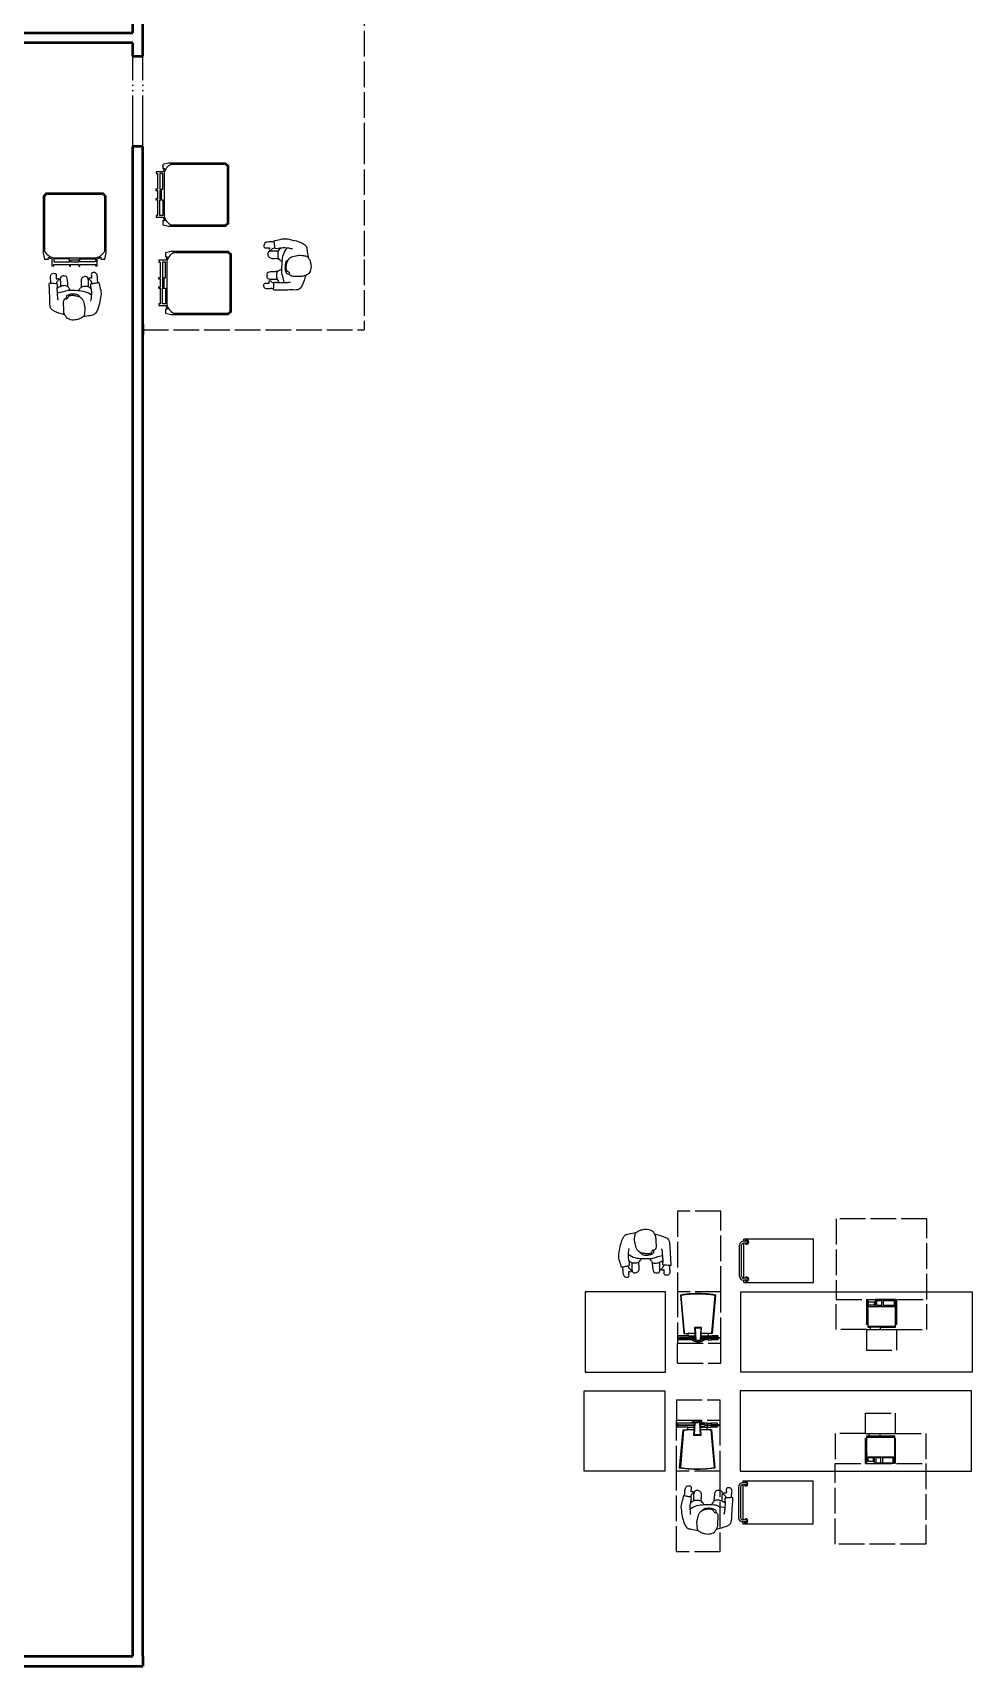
# Model space of a CAD drawing. Header units: millimetres. Extents: x 44692 to 659456, y -26273 to 96111.
# Drawn here: x 164916 to 174259, y -19262 to -3022 of the extents above; entities that cross this region are included whole.
import ezdxf

# ---------------------------------------------------------------- set-up
doc = ezdxf.new("R2010")
doc.units = ezdxf.units.MM
doc.header["$LTSCALE"] = 100
doc.linetypes.add('DASHEDX2', pattern=[3.048, 2.54, -0.508])
doc.linetypes.add('DIVIDEX2', pattern=[6.604, 5.08, -0.508, 0, -0.508, 0, -0.508])
for name, color, linetype in [('Area proceso', 90, 'DASHEDX2'), ('Maquinas', 200, 'Continuous'), ('Mesas-estantes', 230, 'Continuous'), ('Muebles', 112, 'Continuous'), ('Personal', 171, 'Continuous'), ('Puertas', 43, 'DIVIDEX2'), ('Transporte semielaborado', 30, 'Continuous')]:
    doc.layers.add(name, color=color, linetype=linetype)
doc.layers.add('Paredes', color=7, linetype='Continuous', lineweight=50)

# ---------------------------------------------------------------- blocks, each defined once
blk = doc.blocks.new('MU11-9')
for points in [[(-0.043, 0.597), (-0.043, 0.583), (-0.171, 0.583), (-0.171, 0.594), (-0.178, 0.594), (-0.185, 0.594), (-0.185, 0.536, 0.065352), (-0.214, 0.523), (-0.213, 0.539), (-0.246, 0.539), (-0.258, 0.491), (-0.258, 0.025), (-0.236, 0), (0, 0), (0.236, 0), (0.258, 0.025), (0.258, 0.491), (0.246, 0.539), (0.213, 0.539), (0.214, 0.523, 0.065352), (0.185, 0.536), (0.185, 0.594), (0.178, 0.594), (0.171, 0.594), (0.171, 0.583), (0.043, 0.583), (0.043, 0.597), (0.034, 0.597), (0.034, 0.583), (0, 0.583), (-0.034, 0.583), (-0.034, 0.597)], [(-0.247, 0.472), (-0.247, 0.029), (-0.231, 0.011), (0, 0.011), (0.231, 0.011), (0.247, 0.029), (0.247, 0.472, 0.222129), (0.175, 0.528), (-0.175, 0.528, 0.222129)]]:
    blk.add_lwpolyline(points, format="xyb", close=True)
for points in [[(-0.043, 0.538), (-0.171, 0.538), (-0.171, 0.562), (-0.043, 0.562), (-0.043, 0.538)], [(0.043, 0.538), (0.171, 0.538), (0.171, 0.562), (0.043, 0.562), (0.043, 0.538)]]:
    blk.add_lwpolyline(points)
blk.add_lwpolyline([(0.034, 0.549), (0.034, 0.562), (0, 0.562), (-0.034, 0.562), (-0.034, 0.549), (0, 0.549)], close=True)
blk = doc.blocks.new('pa17-16')
for points, knots in [([(5.558, 2.439), (5.555, 2.422), (5.552, 2.385), (5.549, 2.333), (5.571, 2.26), (5.543, 2.259), (5.503, 2.253), (5.479, 2.243), (5.478, 2.281), (5.45, 2.344), (5.466, 2.423), (5.478, 2.503), (5.512, 2.58), (5.555, 2.585), (5.608, 2.596), (5.634, 2.6)], [0, 0, 0, 0, 0.404899, 0.829805, 1.276298, 1.516647, 1.885942, 2.122553, 2.418487, 2.881882, 3.382407, 3.897515, 4.613825, 5.020942, 5.393355, 5.393355, 5.393355, 5.393355]), ([(5.62, 2.554), (5.619, 2.543), (5.615, 2.525), (5.622, 2.49), (5.635, 2.429), (5.661, 2.406), (5.685, 2.391), (5.732, 2.383), (5.772, 2.384), (5.788, 2.397), (5.802, 2.427), (5.815, 2.416), (5.832, 2.43), (5.838, 2.457), (5.832, 2.504), (5.834, 2.562), (5.814, 2.594), (5.794, 2.628), (5.731, 2.639), (5.704, 2.63), (5.668, 2.626), (5.644, 2.605), (5.623, 2.596), (5.621, 2.567), (5.62, 2.554)], [0, 0, 0, 0, 0.297584, 0.631064, 1.068635, 1.39533, 1.69617, 2.097861, 2.458938, 2.716293, 3.010442, 3.199165, 3.447293, 3.731671, 4.119196, 4.541864, 4.881702, 5.22714, 5.673063, 5.989311, 6.327668, 6.644571, 6.906626, 7.259736, 7.259736, 7.259736, 7.259736]), ([(5.82, 2.585), (5.837, 2.582), (5.882, 2.567), (5.976, 2.542), (5.972, 2.461), (5.979, 2.393), (5.981, 2.315), (5.989, 2.261), (5.969, 2.266), (5.94, 2.266), (5.906, 2.267), (5.901, 2.281), (5.909, 2.318), (5.901, 2.361), (5.902, 2.401), (5.896, 2.424), (5.893, 2.435)], [6.682038, 6.682038, 6.682038, 6.682038, 7.076266, 7.806153, 8.304227, 8.77662, 9.284333, 9.649979, 9.844608, 10.160206, 10.472731, 10.661147, 10.998544, 11.371438, 11.724832, 12.051545, 12.051545, 12.051545, 12.051545]), ([(5.552, 2.381), (5.573, 2.365), (5.622, 2.34), (5.692, 2.338), (5.795, 2.332), (5.838, 2.352), (5.881, 2.361), (5.902, 2.366)], [0, 0, 0, 0, 0.49262, 0.970296, 1.525877, 1.91054, 2.357805, 2.357805, 2.357805, 2.357805]), ([(5.555, 2.321), (5.56, 2.315), (5.571, 2.304), (5.589, 2.292), (5.625, 2.291), (5.661, 2.297), (5.673, 2.315), (5.686, 2.33), (5.691, 2.338)], [0, 0, 0, 0, 0.262594, 0.520609, 0.853848, 1.185107, 1.43842, 1.738028, 1.738028, 1.738028, 1.738028]), ([(5.672, 2.399), (5.675, 2.395), (5.684, 2.383), (5.704, 2.372), (5.735, 2.37), (5.774, 2.373), (5.809, 2.387), (5.812, 2.401), (5.814, 2.42)], [0.121052, 0.121052, 0.121052, 0.121052, 0.297289, 0.584433, 0.895396, 1.26174, 1.600834, 1.760925, 1.760925, 1.760925, 1.760925]), ([(5.771, 2.336), (5.774, 2.331), (5.779, 2.32), (5.795, 2.295), (5.815, 2.285), (5.861, 2.291), (5.884, 2.306), (5.899, 2.312), (5.906, 2.315)], [0, 0, 0, 0, 0.233477, 0.532145, 0.79329, 1.163492, 1.458071, 1.725911, 1.725911, 1.725911, 1.725911]), ([(5.491, 2.248), (5.494, 2.237), (5.498, 2.215), (5.497, 2.181), (5.512, 2.145), (5.557, 2.147), (5.563, 2.168), (5.55, 2.213), (5.575, 2.2), (5.591, 2.209), (5.574, 2.226), (5.562, 2.234), (5.556, 2.252), (5.556, 2.26)], [0, 0, 0, 0, 0.324329, 0.654038, 0.980089, 1.31306, 1.562526, 1.890179, 2.123217, 2.319335, 2.559559, 2.78492, 3.066636, 3.066636, 3.066636, 3.066636]), ([(5.587, 2.295), (5.587, 2.288), (5.587, 2.267), (5.588, 2.187), (5.635, 2.19), (5.667, 2.213), (5.661, 2.262), (5.66, 2.288), (5.661, 2.301)], [0.078483, 0.078483, 0.078483, 0.078483, 0.321516, 0.797556, 1.122606, 1.448668, 1.830958, 2.166281, 2.166281, 2.166281, 2.166281]), ([(5.794, 2.299), (5.795, 2.286), (5.798, 2.261), (5.804, 2.2), (5.826, 2.187), (5.867, 2.191), (5.876, 2.212), (5.872, 2.261), (5.871, 2.286), (5.871, 2.298)], [0, 0, 0, 0, 0.353805, 0.775896, 1.041599, 1.377968, 1.615337, 2.001902, 2.313716, 2.313716, 2.313716, 2.313716]), ([(5.971, 2.265), (5.97, 2.255), (5.969, 2.234), (5.979, 2.202), (5.967, 2.164), (5.922, 2.163), (5.913, 2.183), (5.923, 2.229), (5.899, 2.213), (5.882, 2.221), (5.898, 2.24), (5.908, 2.248), (5.912, 2.262), (5.913, 2.268)], [0.038839, 0.038839, 0.038839, 0.038839, 0.324329, 0.654038, 0.980089, 1.31306, 1.562526, 1.890179, 2.123217, 2.319335, 2.559559, 2.78492, 2.989829, 2.989829, 2.989829, 2.989829])]:
    blk.add_open_spline(points, degree=3, knots=knots)

msp = doc.modelspace()

# ---------------------------------------------------------------- linework, layer by layer
for p, q in [((173455.093, -15914.267), (173505.093, -15914.267)), ((171757.73, -16048.098), (171757.73, -16048.098)), ((171748.991, -16813.113), (171748.991, -16813.113)), ((173446.355, -16946.944), (173496.355, -16946.944))]:
    msp.add_line(p, q)
at = {"layer": 'Area proceso'}
for p, q in [((168213.246, -1176.439), (168213.246, -4076.439)), ((168213.246, -4076.439), (168213.246, -5276.439)), ((168213.246, -5276.439), (168213.246, -5976.439)), ((166013.246, -5976.439), (168213.246, -5976.439)), ((171757.73, -15538.098), (171327.73, -15538.098)), ((171327.73, -15538.098), (171327.73, -16048.098)), ((171757.73, -16048.098), (171757.73, -15538.098)), ((171757.73, -16048.098), (171757.73, -15538.098)), ((172905.093, -15914.267), (172905.093, -15614.267)), ((172905.093, -15614.267), (173805.093, -15614.267)), ((173205.093, -15614.267), (173205.093, -15914.267)), ((173205.093, -15614.267), (173505.093, -15614.267)), ((173505.093, -15614.267), (173505.093, -15914.267)), ((173805.093, -15914.267), (173805.093, -15614.267)), ((173205.093, -15914.267), (172905.093, -15914.267)), ((173205.093, -15914.267), (173455.093, -15914.267)), ((173505.093, -15914.267), (173805.093, -15914.267)), ((171327.73, -16048.098), (171757.73, -16048.098)), ((171327.73, -16248.098), (171327.73, -16048.098)), ((171318.991, -16613.113), (171318.991, -16813.113)), ((171318.991, -16813.113), (171748.991, -16813.113)), ((171318.991, -17323.113), (171318.991, -16813.113)), ((171748.991, -16813.113), (171748.991, -17323.113)), ((171748.991, -16813.113), (171748.991, -17323.113)), ((173196.355, -16946.944), (172896.355, -16946.944)), ((172896.355, -16946.944), (172896.355, -17246.944)), ((173196.355, -16946.944), (173446.355, -16946.944)), ((173196.355, -17246.944), (173196.355, -16946.944)), ((173496.355, -16946.944), (173796.355, -16946.944)), ((173496.355, -17246.944), (173496.355, -16946.944)), ((173796.355, -16946.944), (173796.355, -17246.944)), ((171748.991, -17323.113), (171318.991, -17323.113)), ((172896.355, -17246.944), (173796.355, -17246.944)), ((173196.355, -17246.944), (173496.355, -17246.944))]:
    msp.add_line(p, q, dxfattribs=at)
at = {"layer": 'Area proceso', "color": 3}
for p, q in [((171757.73, -14738.098), (171327.73, -14738.098)), ((171327.73, -14738.098), (171327.73, -15538.098)), ((171757.73, -15538.098), (171757.73, -14738.098)), ((173805.093, -14814.267), (172905.093, -14814.267)), ((172905.093, -14814.267), (172905.093, -15614.267)), ((173805.093, -15614.267), (173805.093, -14814.267)), ((171757.73, -16048.098), (171757.73, -15448.098)), ((173205.093, -15914.267), (173205.093, -16117.102)), ((173505.093, -15914.267), (173505.093, -16117.102)), ((171757.73, -16248.098), (171757.73, -16048.098)), ((173205.093, -16117.102), (173505.093, -16117.102)), ((171327.73, -16248.098), (171757.73, -16248.098)), ((171318.991, -16613.113), (171748.991, -16613.113)), ((171748.991, -16613.113), (171748.991, -16813.113)), ((171748.991, -16813.113), (171748.991, -17413.113)), ((173196.355, -16946.944), (173196.355, -16744.109)), ((173196.355, -16744.109), (173496.355, -16744.109)), ((173496.355, -16946.944), (173496.355, -16744.109)), ((171318.991, -18123.113), (171318.991, -17323.113)), ((171748.991, -17323.113), (171748.991, -18123.113)), ((172896.355, -18046.944), (172896.355, -17246.944)), ((173796.355, -17246.944), (173796.355, -18046.944)), ((171748.991, -18123.113), (171318.991, -18123.113)), ((173796.355, -18046.944), (172896.355, -18046.944))]:
    msp.add_line(p, q, dxfattribs=at)
at = {"layer": 'Maquinas'}
for p, q in [((171386.792, -15566.54), (171357.888, -15571.044)), ((171357.888, -15571.044), (171391.206, -15951.874)), ((171357.888, -15571.044), (171364.659, -15576.348)), ((171396.964, -15945.591), (171364.659, -15576.348)), ((171415.812, -15562.851), (171386.792, -15566.54)), ((171444.923, -15559.978), (171415.812, -15562.851)), ((171474.104, -15557.924), (171444.923, -15559.978)), ((171503.331, -15556.691), (171474.104, -15557.924)), ((171532.581, -15556.28), (171503.331, -15556.691)), ((171561.831, -15556.691), (171532.581, -15556.28)), ((171591.057, -15557.924), (171561.831, -15556.691)), ((171620.238, -15559.978), (171591.057, -15557.924)), ((171649.35, -15562.851), (171620.238, -15559.978)), ((171678.369, -15566.54), (171649.35, -15562.851)), ((171668.197, -15945.591), (171700.502, -15576.348)), ((171673.955, -15951.874), (171707.273, -15571.044)), ((171707.273, -15571.044), (171678.369, -15566.54)), ((171707.273, -15571.044), (171700.502, -15576.348)), ((173218.451, -15686.353), (173216.564, -15686.353)), ((173216.564, -15686.879), (173216.564, -15686.353)), ((173218.451, -15686.879), (173216.564, -15686.879)), ((173216.564, -15699.583), (173216.564, -15686.879)), ((173218.451, -15699.583), (173216.564, -15699.583)), ((173216.564, -15715.193), (173216.564, -15699.583)), ((173218.451, -15715.193), (173216.564, -15715.193)), ((173216.564, -15715.193), (173216.564, -15765.871)), ((173218.451, -15614.267), (173218.451, -15672.194)), ((173218.451, -15614.267), (173293.947, -15614.267)), ((173218.451, -15672.194), (173218.451, -15683.518)), ((173218.451, -15672.194), (173227.888, -15672.194)), ((173218.451, -15683.518), (173495.402, -15683.518)), ((173218.451, -15683.518), (173218.451, -15686.353)), ((173218.451, -15686.353), (173218.451, -15686.879)), ((173218.451, -15686.879), (173218.451, -15699.583)), ((173218.451, -15715.193), (173218.451, -15699.583)), ((173218.451, -15715.193), (173218.451, -15861.02)), ((173227.888, -15672.194), (173227.888, -15638.126)), ((173227.888, -15638.126), (173284.51, -15638.126)), ((173284.51, -15672.194), (173227.888, -15672.194)), ((173284.51, -15638.126), (173284.51, -15672.194)), ((173284.51, -15672.194), (173293.947, -15672.194)), ((173293.947, -15614.267), (173293.947, -15672.194)), ((173495.402, -15614.267), (173293.947, -15614.267)), ((173309.046, -15673.797), (173309.046, -15623.758)), ((173309.046, -15623.758), (173357.38, -15623.758)), ((173357.38, -15673.797), (173309.046, -15673.797)), ((173357.38, -15623.758), (173357.38, -15673.797)), ((173374.774, -15673.797), (173374.774, -15623.758)), ((173374.774, -15623.758), (173480.303, -15623.758)), ((173480.303, -15673.797), (173374.774, -15673.797)), ((173480.303, -15623.758), (173480.303, -15673.797)), ((173495.402, -15614.267), (173495.402, -15683.518)), ((173495.402, -15879.139), (173495.402, -15683.518)), ((171567.099, -15893.927), (171498.062, -15893.927)), ((171498.062, -15893.927), (171501.218, -15951.874)), ((171498.062, -15893.927), (171503.717, -15899.283)), ((171561.444, -15899.283), (171503.717, -15899.283)), ((171503.717, -15899.283), (171510.397, -16021.909)), ((171554.748, -16022.2), (171561.444, -15899.283)), ((171561.444, -15899.283), (171567.099, -15893.927)), ((171563.943, -15951.874), (171567.099, -15893.927)), ((173212.789, -15778.875), (173209.014, -15778.875)), ((173209.014, -15795.861), (173209.014, -15778.875)), ((173212.789, -15795.861), (173209.014, -15795.861)), ((173216.564, -15765.871), (173212.789, -15765.871)), ((173212.789, -15771.894), (173212.789, -15765.871)), ((173212.789, -15771.894), (173212.789, -15778.875)), ((173216.564, -15771.894), (173212.789, -15771.894)), ((173216.564, -15778.875), (173212.789, -15778.875)), ((173216.564, -15795.861), (173212.789, -15795.861)), ((173212.789, -15795.861), (173212.789, -15802.843)), ((173216.564, -15802.843), (173212.789, -15802.843)), ((173212.789, -15808.895), (173212.789, -15802.843)), ((173216.564, -15808.895), (173212.789, -15808.895)), ((173216.564, -15771.894), (173216.564, -15765.871)), ((173216.564, -15771.894), (173216.564, -15778.875)), ((173216.564, -15795.861), (173216.564, -15778.875)), ((173216.564, -15795.861), (173216.564, -15802.843)), ((173216.564, -15808.895), (173216.564, -15802.843)), ((173216.564, -15808.895), (173216.564, -15861.02)), ((173218.451, -15861.02), (173216.564, -15861.02)), ((173218.451, -15861.02), (173218.451, -15879.139)), ((173218.451, -15879.139), (173495.402, -15879.139)), ((173218.451, -15879.139), (173218.451, -15891.218)), ((173218.451, -15891.218), (173240.407, -15891.218)), ((173239.858, -15884.371), (173239.858, -15889.218)), ((173350.653, -15884.371), (173239.858, -15884.371)), ((173350.653, -15889.218), (173239.858, -15889.218)), ((173239.858, -15889.218), (173240.407, -15891.218)), ((173240.407, -15891.218), (173246.506, -15913.451)), ((173246.506, -15913.451), (173344.005, -15913.451)), ((173344.005, -15913.451), (173350.104, -15891.218)), ((173350.104, -15891.218), (173350.653, -15889.218)), ((173350.104, -15891.218), (173495.402, -15891.218)), ((173350.653, -15889.218), (173350.653, -15884.371)), ((173495.402, -15891.218), (173495.402, -15879.139)), ((171328.917, -15993.067), (171328.917, -15999.406)), ((171333.808, -15993.067), (171328.917, -15993.067)), ((171333.808, -15999.406), (171328.917, -15999.406)), ((171333.808, -15993.067), (171333.808, -15977.02)), ((171438.486, -15977.02), (171333.808, -15977.02)), ((171333.808, -15993.067), (171333.808, -15999.406)), ((171333.808, -15993.067), (171346.386, -15993.067)), ((171333.808, -16015.453), (171333.808, -15999.406)), ((171346.386, -15999.406), (171333.808, -15999.406)), ((171466.805, -16015.453), (171333.808, -16015.453)), ((171503.462, -15993.067), (171346.386, -15993.067)), ((171346.386, -15999.406), (171346.386, -15993.067)), ((171346.386, -15999.406), (171503.808, -15999.406)), ((171391.206, -15951.874), (171396.964, -15945.591)), ((171391.206, -15951.874), (171431.259, -15951.874)), ((171501.218, -15951.874), (171431.259, -15951.874)), ((171437.565, -15975.335), (171431.259, -15951.874)), ((171438.486, -15977.02), (171437.565, -15975.335)), ((171438.486, -15977.02), (171502.588, -15977.02)), ((171504.682, -16015.453), (171466.805, -16015.453)), ((171501.218, -15951.874), (171502.588, -15977.02)), ((171502.588, -15977.02), (171503.462, -15993.067)), ((171503.462, -15993.067), (171503.808, -15999.406)), ((171503.808, -15999.406), (171504.682, -16015.453)), ((171504.682, -16015.453), (171505.049, -16022.2)), ((171505.049, -16022.2), (171506.154, -16022.14)), ((171506.154, -16022.14), (171510.397, -16021.909)), ((171506.154, -16022.14), (171510.397, -16022.2)), ((171510.397, -16021.909), (171510.397, -16022.2)), ((171510.397, -16022.2), (171523.999, -16022.2)), ((171541.162, -16022.2), (171523.999, -16022.2)), ((171554.748, -16022.2), (171541.162, -16022.2)), ((171560.112, -16022.2), (171554.748, -16022.2)), ((171560.112, -16022.2), (171560.479, -16015.453)), ((171560.479, -16015.453), (171561.1, -16004.063)), ((171598.356, -16015.453), (171560.479, -16015.453)), ((171561.1, -16004.063), (171561.953, -15988.41)), ((171606.629, -16004.063), (171561.1, -16004.063)), ((171561.953, -15988.41), (171562.573, -15977.02)), ((171561.953, -15988.41), (171606.629, -15988.41)), ((171562.573, -15977.02), (171563.943, -15951.874)), ((171562.573, -15977.02), (171626.675, -15977.02)), ((171633.902, -15951.874), (171563.943, -15951.874)), ((171633.105, -16015.453), (171598.356, -16015.453)), ((171606.629, -15993.067), (171606.629, -15988.41)), ((171633.105, -15993.067), (171606.629, -15993.067)), ((171606.629, -15999.406), (171606.629, -15993.067)), ((171606.629, -16004.063), (171606.629, -15999.406)), ((171606.629, -15999.406), (171633.105, -15999.406)), ((171627.596, -15975.335), (171626.675, -15977.02)), ((171633.105, -15977.02), (171626.675, -15977.02)), ((171633.902, -15951.874), (171627.596, -15975.335)), ((171633.105, -15977.02), (171633.105, -15993.067)), ((171633.105, -15977.02), (171669.732, -15977.02)), ((171669.732, -15993.067), (171633.105, -15993.067)), ((171633.105, -15999.406), (171633.105, -16015.453)), ((171633.105, -15999.406), (171669.732, -15999.406)), ((171633.105, -16015.453), (171669.732, -16015.453)), ((171673.955, -15951.874), (171633.902, -15951.874)), ((171668.197, -15945.591), (171673.955, -15951.874)), ((171669.732, -15993.067), (171669.732, -15977.02)), ((171731.353, -15977.02), (171669.732, -15977.02)), ((171678.583, -15993.067), (171669.732, -15993.067)), ((171669.732, -16015.453), (171669.732, -15999.406)), ((171669.732, -15999.406), (171678.583, -15999.406)), ((171731.353, -16015.453), (171669.732, -16015.453)), ((171724.175, -15988.41), (171678.583, -15988.41)), ((171678.583, -15993.067), (171678.583, -15988.41)), ((171724.175, -15993.067), (171678.583, -15993.067)), ((171678.583, -16004.063), (171678.583, -15999.406)), ((171678.583, -15999.406), (171724.175, -15999.406)), ((171678.583, -16004.063), (171724.175, -16004.063)), ((171724.175, -15993.067), (171724.175, -15988.41)), ((171731.353, -15993.067), (171724.175, -15993.067)), ((171724.175, -16004.063), (171724.175, -15999.406)), ((171724.175, -15999.406), (171731.353, -15999.406)), ((171731.353, -15993.067), (171731.353, -15977.02)), ((171731.353, -15993.067), (171745.329, -15993.067)), ((171731.353, -16015.453), (171731.353, -15999.406)), ((171745.329, -15999.406), (171731.353, -15999.406)), ((171745.329, -15993.067), (171745.329, -15999.406)), ((171745.329, -15993.067), (171750.22, -15993.067)), ((171750.22, -15999.406), (171745.329, -15999.406)), ((171750.22, -15993.067), (171750.22, -15999.406)), ((171320.178, -16868.144), (171320.178, -16861.805)), ((171325.069, -16861.805), (171320.178, -16861.805)), ((171325.069, -16868.144), (171320.178, -16868.144)), ((171325.069, -16845.759), (171325.069, -16861.805)), ((171458.067, -16845.759), (171325.069, -16845.759)), ((171325.069, -16868.144), (171325.069, -16861.805)), ((171337.647, -16861.805), (171325.069, -16861.805)), ((171325.069, -16868.144), (171325.069, -16884.191)), ((171325.069, -16868.144), (171337.647, -16868.144)), ((171429.748, -16884.191), (171325.069, -16884.191)), ((171337.647, -16861.805), (171495.069, -16861.805)), ((171337.647, -16861.805), (171337.647, -16868.144)), ((171494.724, -16868.144), (171337.647, -16868.144)), ((171428.826, -16885.876), (171422.52, -16909.337)), ((171429.748, -16884.191), (171428.826, -16885.876)), ((171429.748, -16884.191), (171493.849, -16884.191)), ((171495.943, -16845.759), (171458.067, -16845.759)), ((171492.48, -16909.337), (171493.849, -16884.191)), ((171493.849, -16884.191), (171494.724, -16868.144)), ((171494.724, -16868.144), (171495.069, -16861.805)), ((171494.978, -16961.928), (171501.658, -16839.303)), ((171495.069, -16861.805), (171495.943, -16845.759)), ((171495.943, -16845.759), (171496.311, -16839.011)), ((171496.311, -16839.011), (171497.416, -16839.071)), ((171497.416, -16839.071), (171501.658, -16839.011)), ((171497.416, -16839.071), (171501.658, -16839.303)), ((171501.658, -16839.303), (171501.658, -16839.011)), ((171501.658, -16839.011), (171515.261, -16839.011)), ((171532.423, -16839.011), (171515.261, -16839.011)), ((171546.01, -16839.011), (171532.423, -16839.011)), ((171546.01, -16839.011), (171552.705, -16961.928)), ((171551.373, -16839.011), (171546.01, -16839.011)), ((171551.373, -16839.011), (171551.741, -16845.759)), ((171551.741, -16845.759), (171552.361, -16857.148)), ((171589.617, -16845.759), (171551.741, -16845.759)), ((171552.361, -16857.148), (171553.214, -16872.802)), ((171597.89, -16857.148), (171552.361, -16857.148)), ((171553.214, -16872.802), (171553.834, -16884.191)), ((171553.214, -16872.802), (171597.89, -16872.802)), ((171553.834, -16884.191), (171555.204, -16909.337)), ((171553.834, -16884.191), (171617.936, -16884.191)), ((171624.366, -16845.759), (171589.617, -16845.759)), ((171597.89, -16857.148), (171597.89, -16861.805)), ((171597.89, -16861.805), (171624.366, -16861.805)), ((171597.89, -16861.805), (171597.89, -16868.144)), ((171597.89, -16868.144), (171597.89, -16872.802)), ((171624.366, -16868.144), (171597.89, -16868.144)), ((171618.858, -16885.876), (171617.936, -16884.191)), ((171624.366, -16884.191), (171617.936, -16884.191)), ((171625.163, -16909.337), (171618.858, -16885.876)), ((171624.366, -16861.805), (171624.366, -16845.759)), ((171624.366, -16845.759), (171660.993, -16845.759)), ((171624.366, -16861.805), (171660.993, -16861.805)), ((171624.366, -16884.191), (171624.366, -16868.144)), ((171660.993, -16868.144), (171624.366, -16868.144)), ((171624.366, -16884.191), (171660.993, -16884.191)), ((171722.615, -16845.759), (171660.993, -16845.759)), ((171660.993, -16845.759), (171660.993, -16861.805)), ((171660.993, -16861.805), (171669.844, -16861.805)), ((171660.993, -16868.144), (171660.993, -16884.191)), ((171669.844, -16868.144), (171660.993, -16868.144)), ((171722.615, -16884.191), (171660.993, -16884.191)), ((171669.844, -16857.148), (171669.844, -16861.805)), ((171669.844, -16857.148), (171715.436, -16857.148)), ((171669.844, -16861.805), (171715.436, -16861.805)), ((171669.844, -16868.144), (171669.844, -16872.802)), ((171715.436, -16868.144), (171669.844, -16868.144)), ((171715.436, -16872.802), (171669.844, -16872.802)), ((171715.436, -16857.148), (171715.436, -16861.805)), ((171715.436, -16861.805), (171722.615, -16861.805)), ((171715.436, -16868.144), (171715.436, -16872.802)), ((171722.615, -16868.144), (171715.436, -16868.144)), ((171722.615, -16845.759), (171722.615, -16861.805)), ((171736.59, -16861.805), (171722.615, -16861.805)), ((171722.615, -16868.144), (171722.615, -16884.191)), ((171722.615, -16868.144), (171736.59, -16868.144)), ((171736.59, -16868.144), (171736.59, -16861.805)), ((171741.481, -16861.805), (171736.59, -16861.805)), ((171736.59, -16868.144), (171741.481, -16868.144)), ((171741.481, -16868.144), (171741.481, -16861.805)), ((171349.149, -17290.167), (171382.468, -16909.337)), ((171388.225, -16915.62), (171355.92, -17284.863)), ((171382.468, -16909.337), (171422.52, -16909.337)), ((171382.468, -16909.337), (171388.225, -16915.62)), ((171492.48, -16909.337), (171422.52, -16909.337)), ((171489.323, -16967.284), (171492.48, -16909.337)), ((171489.323, -16967.284), (171494.978, -16961.928)), ((171558.361, -16967.284), (171489.323, -16967.284)), ((171552.705, -16961.928), (171494.978, -16961.928)), ((171552.705, -16961.928), (171558.361, -16967.284)), ((171625.163, -16909.337), (171555.204, -16909.337)), ((171555.204, -16909.337), (171558.361, -16967.284)), ((171665.216, -16909.337), (171625.163, -16909.337)), ((171659.459, -16915.62), (171665.216, -16909.337)), ((171659.459, -16915.62), (171691.763, -17284.863)), ((171665.216, -16909.337), (171698.534, -17290.167)), ((173207.825, -17052.316), (173207.825, -17000.192)), ((173209.712, -17000.192), (173207.825, -17000.192)), ((173209.712, -16969.993), (173231.668, -16969.993)), ((173209.712, -16982.073), (173209.712, -16969.993)), ((173209.712, -16982.073), (173486.663, -16982.073)), ((173209.712, -17000.192), (173209.712, -16982.073)), ((173209.712, -17146.018), (173209.712, -17000.192)), ((173231.12, -16971.993), (173231.668, -16969.993)), ((173231.12, -16976.84), (173231.12, -16971.993)), ((173341.914, -16971.993), (173231.12, -16971.993)), ((173341.914, -16976.84), (173231.12, -16976.84)), ((173231.668, -16969.993), (173237.767, -16947.76)), ((173237.767, -16947.76), (173335.266, -16947.76)), ((173335.266, -16947.76), (173341.365, -16969.993)), ((173341.365, -16969.993), (173486.663, -16969.993)), ((173341.365, -16969.993), (173341.914, -16971.993)), ((173341.914, -16971.993), (173341.914, -16976.84)), ((173486.663, -16969.993), (173486.663, -16982.073)), ((173486.663, -16982.073), (173486.663, -17177.693)), ((173204.05, -17065.35), (173200.275, -17065.35)), ((173200.275, -17065.35), (173200.275, -17082.336)), ((173204.05, -17082.336), (173200.275, -17082.336)), ((173207.825, -17052.316), (173204.05, -17052.316)), ((173204.05, -17052.316), (173204.05, -17058.368)), ((173207.825, -17058.368), (173204.05, -17058.368)), ((173204.05, -17065.35), (173204.05, -17058.368)), ((173207.825, -17065.35), (173204.05, -17065.35)), ((173204.05, -17089.318), (173204.05, -17082.336)), ((173207.825, -17082.336), (173204.05, -17082.336)), ((173207.825, -17089.318), (173204.05, -17089.318)), ((173204.05, -17089.318), (173204.05, -17095.34)), ((173207.825, -17095.34), (173204.05, -17095.34)), ((173207.825, -17052.316), (173207.825, -17058.368)), ((173207.825, -17065.35), (173207.825, -17058.368)), ((173207.825, -17065.35), (173207.825, -17082.336)), ((173207.825, -17089.318), (173207.825, -17082.336)), ((173207.825, -17089.318), (173207.825, -17095.34)), ((173207.825, -17146.018), (173207.825, -17095.34)), ((173209.712, -17146.018), (173207.825, -17146.018)), ((173207.825, -17146.018), (173207.825, -17161.628)), ((173209.712, -17161.628), (173207.825, -17161.628)), ((173207.825, -17161.628), (173207.825, -17174.332)), ((173209.712, -17174.332), (173207.825, -17174.332)), ((173207.825, -17174.332), (173207.825, -17174.858)), ((173209.712, -17174.858), (173207.825, -17174.858)), ((173209.712, -17146.018), (173209.712, -17161.628)), ((173209.712, -17174.332), (173209.712, -17161.628)), ((173209.712, -17174.858), (173209.712, -17174.332)), ((173209.712, -17177.693), (173209.712, -17174.858)), ((173209.712, -17177.693), (173486.663, -17177.693)), ((173209.712, -17189.017), (173209.712, -17177.693)), ((173209.712, -17246.944), (173209.712, -17189.017)), ((173209.712, -17189.017), (173219.149, -17189.017)), ((173275.771, -17189.017), (173219.149, -17189.017)), ((173219.149, -17189.017), (173219.149, -17223.085)), ((173275.771, -17223.085), (173275.771, -17189.017)), ((173275.771, -17189.017), (173285.208, -17189.017)), ((173285.208, -17246.944), (173285.208, -17189.017)), ((173300.307, -17187.414), (173300.307, -17237.453)), ((173348.641, -17187.414), (173300.307, -17187.414)), ((173348.641, -17237.453), (173348.641, -17187.414)), ((173366.035, -17187.414), (173366.035, -17237.453)), ((173471.564, -17187.414), (173366.035, -17187.414)), ((173471.564, -17237.453), (173471.564, -17187.414)), ((173486.663, -17246.944), (173486.663, -17177.693)), ((171349.149, -17290.167), (171355.92, -17284.863)), ((171378.054, -17294.671), (171349.149, -17290.167)), ((171407.073, -17298.361), (171378.054, -17294.671)), ((171436.184, -17301.234), (171407.073, -17298.361)), ((171465.365, -17303.287), (171436.184, -17301.234)), ((171494.592, -17304.52), (171465.365, -17303.287)), ((171523.842, -17304.931), (171494.592, -17304.52)), ((171553.092, -17304.52), (171523.842, -17304.931)), ((171582.319, -17303.287), (171553.092, -17304.52)), ((171611.499, -17301.234), (171582.319, -17303.287)), ((171640.611, -17298.361), (171611.499, -17301.234)), ((171669.63, -17294.671), (171640.611, -17298.361)), ((171698.534, -17290.167), (171669.63, -17294.671)), ((171698.534, -17290.167), (171691.763, -17284.863)), ((173209.712, -17246.944), (173285.208, -17246.944)), ((173219.149, -17223.085), (173275.771, -17223.085)), ((173486.663, -17246.944), (173285.208, -17246.944)), ((173300.307, -17237.453), (173348.641, -17237.453)), ((173366.035, -17237.453), (173471.564, -17237.453))]:
    msp.add_line(p, q, dxfattribs=at)
for points in [[(171598.356, -16015.453), (171591.613, -16019.857), (171585.505, -16023.542), (171579.965, -16026.588), (171574.923, -16029.077), (171570.311, -16031.089), (171566.061, -16032.705), (171562.105, -16034.006), (171558.373, -16035.072), (171554.807, -16035.972), (171551.377, -16036.726), (171548.065, -16037.342), (171544.85, -16037.829), (171541.714, -16038.193), (171538.637, -16038.444), (171535.599, -16038.588), (171532.581, -16038.634), (171529.562, -16038.588), (171526.524, -16038.444), (171523.447, -16038.193), (171520.311, -16037.829), (171517.096, -16037.342), (171513.784, -16036.726), (171510.355, -16035.972), (171506.788, -16035.072), (171503.056, -16034.006), (171499.1, -16032.705), (171494.85, -16031.089), (171490.238, -16029.077), (171485.196, -16026.588), (171479.656, -16023.542), (171473.548, -16019.857), (171466.805, -16015.453)], [(171523.999, -16022.2), (171524.885, -16022.526), (171525.845, -16022.804), (171526.869, -16023.037), (171527.947, -16023.224), (171529.068, -16023.368), (171530.221, -16023.469), (171531.396, -16023.529), (171532.581, -16023.549), (171533.766, -16023.529), (171534.94, -16023.469), (171536.093, -16023.368), (171537.214, -16023.224), (171538.292, -16023.037), (171539.316, -16022.804), (171540.277, -16022.526), (171541.162, -16022.2)], [(171589.617, -16845.759), (171582.874, -16841.354), (171576.767, -16837.669), (171571.226, -16834.623), (171566.184, -16832.134), (171561.572, -16830.122), (171557.322, -16828.506), (171553.366, -16827.205), (171549.635, -16826.139), (171546.068, -16825.239), (171542.638, -16824.485), (171539.326, -16823.869), (171536.112, -16823.382), (171532.976, -16823.018), (171529.898, -16822.768), (171526.86, -16822.623), (171523.842, -16822.577), (171520.823, -16822.623), (171517.785, -16822.768), (171514.708, -16823.018), (171511.572, -16823.382), (171508.358, -16823.869), (171505.045, -16824.485), (171501.616, -16825.239), (171498.049, -16826.139), (171494.318, -16827.205), (171490.361, -16828.506), (171486.111, -16830.122), (171481.5, -16832.134), (171476.458, -16834.623), (171470.917, -16837.669), (171464.81, -16841.354), (171458.067, -16845.759)], [(171515.261, -16839.011), (171516.146, -16838.686), (171517.106, -16838.407), (171518.131, -16838.175), (171519.209, -16837.987), (171520.329, -16837.843), (171521.482, -16837.742), (171522.657, -16837.682), (171523.842, -16837.662), (171525.027, -16837.682), (171526.201, -16837.742), (171527.354, -16837.843), (171528.475, -16837.987), (171529.553, -16838.175), (171530.578, -16838.407), (171531.538, -16838.686), (171532.423, -16839.011)]]:
    msp.add_lwpolyline(points, dxfattribs=at)
for centre, start, end in [((171531.507, -16533.625), 79.9864267, 99.8870323), ((171522.769, -16327.587), 260.1129677, 280.0135733)]:
    msp.add_arc(centre, 971.708, start, end, dxfattribs=at)
at = {"layer": 'Mesas-estantes'}
for p, q in [((170408.981, -15538.098), (170408.981, -16338.098)), ((171208.981, -15538.098), (170408.981, -15538.098)), ((171208.981, -16338.098), (171208.981, -15538.098)), ((171958.948, -15538.098), (174258.948, -15538.098)), ((171958.948, -16338.098), (171958.948, -15538.098)), ((174258.948, -15538.098), (174258.948, -16338.098)), ((170408.981, -16338.098), (171208.981, -16338.098)), ((174258.948, -16338.098), (171958.948, -16338.098)), ((170400.242, -17323.113), (170400.242, -16523.113)), ((170400.242, -16523.113), (171200.242, -16523.113)), ((171200.242, -16523.113), (171200.242, -17323.113)), ((174250.21, -16523.113), (171950.21, -16523.113)), ((171950.21, -16523.113), (171950.21, -17323.113)), ((174250.21, -17323.113), (174250.21, -16523.113)), ((171200.242, -17323.113), (170400.242, -17323.113)), ((171950.21, -17323.113), (174250.21, -17323.113))]:
    msp.add_line(p, q, dxfattribs=at)
at = {"layer": 'Paredes'}
for p, q in [((166013.246, -3254.585), (166013.246, 4799.498)), ((165913.246, -3021.917), (165913.246, 732.447)), ((164318.366, -3021.917), (165913.246, -3021.917)), ((165913.246, -3121.917), (164318.366, -3121.917)), ((165913.246, -3254.585), (165913.246, -3121.917)), ((165913.246, -3254.585), (166013.246, -3254.585)), ((165913.246, -19161.604), (165913.246, -4154.585)), ((166013.246, -4154.585), (165913.246, -4154.585)), ((166013.246, -19161.604), (166013.246, -4154.585)), ((166013.246, -5921.917), (166013.246, -6021.917)), ((151441.652, -19161.604), (165913.246, -19161.604)), ((166013.246, -19161.604), (166013.246, -19261.604)), ((151441.652, -19261.604), (166013.246, -19261.604))]:
    msp.add_line(p, q, dxfattribs=at)
at = {"layer": 'Puertas'}
for p, q in [((165913.246, -4154.585), (165913.246, -3254.585)), ((166013.246, -4154.585), (166013.246, -3254.585))]:
    msp.add_line(p, q, dxfattribs=at)
at = {"layer": 'Transporte semielaborado'}
for p, q in [((171944.043, -15382.721), (171944.043, -15075.786)), ((171964.322, -15382.721), (171964.322, -15075.786)), ((172016.288, -15035.227), (171984.602, -15035.227)), ((172016.288, -15055.506), (171984.602, -15055.506)), ((172680.435, -15013.785), (171985.869, -15013.785)), ((171985.869, -15035.227), (171985.869, -15013.785)), ((171985.869, -15403), (171985.869, -15055.506)), ((172680.435, -15444.721), (172680.435, -15013.785)), ((172016.288, -15403), (171984.602, -15403)), ((172016.288, -15423.279), (171984.602, -15423.279)), ((171985.869, -15444.721), (171985.869, -15423.279)), ((171985.869, -15444.721), (171985.869, -15423.279)), ((171985.869, -15444.721), (171985.869, -15434.581)), ((171985.869, -15444.721), (171996.009, -15444.721)), ((171985.869, -15444.721), (172016.288, -15444.721)), ((171985.869, -15444.721), (172680.435, -15444.721)), ((171935.304, -17478.491), (171935.304, -17785.425)), ((171955.584, -17478.491), (171955.584, -17785.425)), ((172007.549, -17437.932), (171975.863, -17437.932)), ((172007.549, -17458.211), (171975.863, -17458.211)), ((171977.13, -17416.49), (171977.13, -17426.63)), ((171977.13, -17416.49), (171987.27, -17416.49)), ((171977.13, -17416.49), (171977.13, -17437.932)), ((171977.13, -17416.49), (172007.549, -17416.49)), ((171977.13, -17416.49), (172671.697, -17416.49)), ((171977.13, -17416.49), (171977.13, -17437.932)), ((171977.13, -17458.211), (171977.13, -17805.705)), ((172671.697, -17416.49), (172671.697, -17847.426)), ((172007.549, -17805.705), (171975.863, -17805.705)), ((172007.549, -17825.984), (171975.863, -17825.984)), ((171977.13, -17825.984), (171977.13, -17847.426)), ((172671.697, -17847.426), (171977.13, -17847.426))]:
    msp.add_line(p, q, dxfattribs=at)
for centre, radius, start, end in [((171984.602, -15075.786), 40.559, 90, 180), ((171984.602, -15075.786), 20.279, 90, 180), ((172016.288, -15045.367), 20.279, 210, 150), ((172016.288, -15045.367), 10.14, 0, 90), ((172016.288, -15045.367), 10.14, 269.9998907, 90), ((171984.602, -15382.721), 40.559, 180, 270), ((171984.602, -15382.721), 20.279, 180, 270), ((172016.288, -15413.14), 20.279, 210, 150), ((172016.288, -15413.14), 10.14, 270, 90), ((171975.863, -17478.491), 40.559, 90, 180), ((171975.863, -17478.491), 20.279, 90, 180), ((172007.549, -17448.072), 20.279, 210, 150), ((172007.549, -17448.072), 10.14, 270, 90), ((171975.863, -17785.425), 40.559, 180, 270), ((171975.863, -17785.425), 20.279, 180, 270), ((172007.549, -17815.844), 20.279, 210, 150), ((172007.549, -17815.844), 10.14, 270, 90.0001093), ((172007.549, -17815.844), 10.14, 270, 0)]:
    msp.add_arc(centre, radius, start, end, dxfattribs=at)

# ---------------------------------------------------------------- block references
at = {"layer": 'Muebles', "xscale": 1216.969560470949, "yscale": 1216.969560470949, "zscale": 1216.969560470949}
for p, rotation in [((166866.003, -4631.492), 89.99999999999822), ((165333.425, -4616.421), 179.9999999999982), ((166892.416, -5509.857), 89.99999999999822)]:
    msp.add_blockref('MU11-9', p, dxfattribs=dict(at, rotation=rotation))
at = {"layer": 'Personal'}
for p, xscale, yscale, zscale, rotation in [((165365.319, 374.45), 979.1504951166471, 979.1504951166471, 979.1504951166471, 267.3569437258108), ((170988.974, -3421.895), 979.150495116645, 979.150495116645, 979.150495116645, 178.7466901628451), ((165411.497, -17520.155), 979.1504951166461, 979.1504951166461, 979.1504951166461, 0.2543368405676179), ((166028.592, -15341.056), -979.1504951166461, 979.1504951166461, 979.1504951166461, 179.7456631594324)]:
    msp.add_blockref('pa17-16', p, dxfattribs=dict(at, xscale=xscale, yscale=yscale, zscale=zscale, rotation=rotation))

doc.saveas('drawing.dxf')
